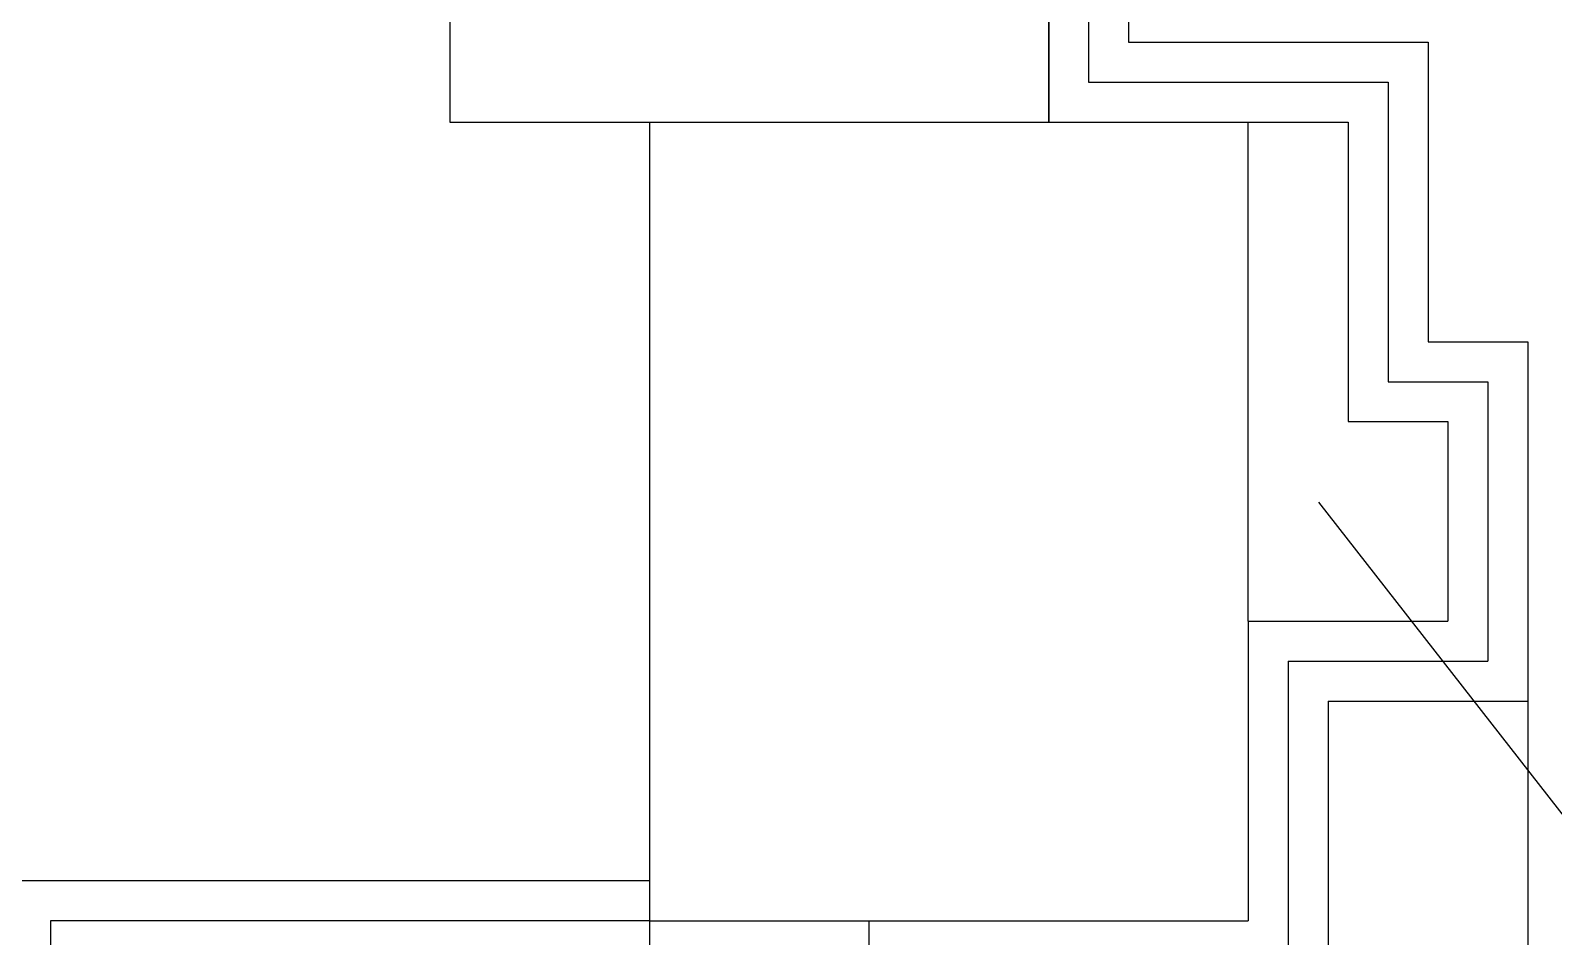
# Model space of a CAD drawing. Header units: metres. Extents: x -2 to 59071, y -2108 to 14272.
# Drawn here: x 54832 to 55595, y 9416 to 9869 of the extents above; entities that cross this region are included whole.
import ezdxf

# ---------------------------------------------------------------- set-up
doc = ezdxf.new("R2010")
doc.units = ezdxf.units.M
for name, color, linetype in [('LAYER1', 254, 'Continuous'), ('PUB_DIM', 3, 'Continuous'), ('PUB_TEXT', 7, 'Continuous'), ('PUB_WALL', 255, 'Continuous'), ('WALL', 255, 'Continuous')]:
    doc.layers.add(name, color=color, linetype=linetype)
pattern_1 = [(45, (0, 0), (-2245.06, 2245.06), [])]

msp = doc.modelspace()

# ---------------------------------------------------------------- hatches: boundary and pattern name
at = {"layer": 'PUB_TEXT'}
h = msp.add_hatch(dxfattribs=at)
h.set_pattern_fill('AN31C', scale=1000)
h.set_pattern_definition(pattern_1)
h.paths.add_polyline_path([(53641.96, 10573.39), (53641.96, 10773.39), (53641.96, 10823.39), (53641.96, 11173.39), (52441.96, 11173.39), (52441.96, 10823.39), (52441.96, 10773.39), (52441.96, 10573.39), (51356.56, 10573.39), (51356.56, 10393.39), (52441.96, 10393.39), (52441.96, 9464.53), (53641.96, 9464.53), (53641.96, 10393.39), (55041.96, 10393.39), (55041.96, 9823.39), (55341.96, 9823.39), (55341.96, 10573.39), (55441.96, 10573.39), (55441.96, 11773.39), (55291.96, 11773.39), (55291.96, 12193.39), (55341.96, 12193.39), (55341.96, 12273.39), (55141.96, 12273.39), (55141.96, 11233.39), (55081.96, 11233.39), (55081.96, 11173.39), (55141.96, 11173.39), (55141.96, 10698.34), (55141.96, 10648.34), (55141.96, 10573.39)])
h = msp.add_hatch(dxfattribs=at)
h.set_pattern_fill('AN31C', scale=1000)
h.set_pattern_definition(pattern_1)
h.paths.add_polyline_path([(55141.96, 9823.39), (55141.96, 9423.39), (55441.96, 9423.39), (55441.96, 9573.39), (55441.96, 9823.39), (55341.96, 9823.39)])

# ---------------------------------------------------------------- linework, layer by layer
at = {"layer": 'LAYER1'}
for p, q in [((55361.96, 10553.39), (55361.96, 9843.39)), ((55381.96, 10533.39), (55381.96, 9863.39)), ((55381.96, 9863.39), (55531.96, 9863.39)), ((55531.96, 9863.39), (55531.96, 9713.39)), ((55361.96, 9843.39), (55511.96, 9843.39)), ((55511.96, 9843.39), (55511.96, 9693.39)), ((55531.96, 9713.39), (55581.96, 9713.39)), ((55581.96, 9713.39), (55581.96, 9533.39)), ((55511.96, 9693.39), (55561.96, 9693.39)), ((55561.96, 9693.39), (55561.96, 9553.39)), ((55461.96, 9553.39), (55461.96, 9403.39)), ((55461.96, 9553.39), (55561.96, 9553.39)), ((55481.96, 9533.39), (55481.96, 9383.39)), ((55481.96, 9533.39), (55581.96, 9533.39)), ((55581.96, 9533.39), (55581.96, 8774.15)), ((55141.96, 9443.39), (54821.96, 9443.39)), ((54841.96, 9423.39), (54841.96, 8804.73)), ((55141.96, 9423.39), (54841.96, 9423.39)), ((55141.96, 9423.39), (55141.96, 8467.43)), ((55251.96, 9423.39), (55251.96, 8467.43))]:
    msp.add_line(p, q, dxfattribs=at)
at = {"layer": 'PUB_DIM'}
msp.add_line((55477.17, 9633.08), (56002.32, 8959.95), dxfattribs=at)
at = {"layer": 'PUB_WALL'}
msp.add_lwpolyline([(52441.96, 9464.53), (53641.96, 9464.53), (53641.96, 10393.39), (55041.96, 10393.39), (55041.96, 10393.39), (55041.96, 9823.39), (55341.96, 9823.39), (55341.96, 10573.39), (55441.96, 10573.39), (55441.96, 11773.39), (55291.96, 11773.39), (55291.96, 12193.39), (55341.96, 12193.39), (55341.96, 12273.39), (55141.96, 12273.39), (55141.96, 11233.39), (55081.96, 11233.39), (55081.96, 11173.39), (55141.96, 11173.39), (55141.96, 10573.39), (53641.96, 10573.39), (53641.96, 11173.39), (52441.96, 11173.39)], dxfattribs=at)
at = {"layer": 'WALL'}
for p, q in [((55341.96, 10573.39), (55341.96, 9823.39)), ((55041.96, 10393.39), (55041.96, 9823.39)), ((55041.96, 9823.39), (55341.96, 9823.39)), ((55141.96, 9823.39), (55341.96, 9823.39)), ((55141.96, 9823.39), (55141.96, 9423.39)), ((55341.96, 9823.39), (55491.96, 9823.39)), ((55441.96, 9573.39), (55441.96, 9823.39)), ((55491.96, 9823.39), (55491.96, 9673.39)), ((55491.96, 9673.39), (55541.96, 9673.39)), ((55541.96, 9673.39), (55541.96, 9573.39)), ((55441.96, 9573.39), (55541.96, 9573.39)), ((55441.96, 9573.39), (55441.96, 9423.39)), ((55141.96, 9423.39), (55441.96, 9423.39))]:
    msp.add_line(p, q, dxfattribs=at)

doc.saveas('drawing.dxf')
